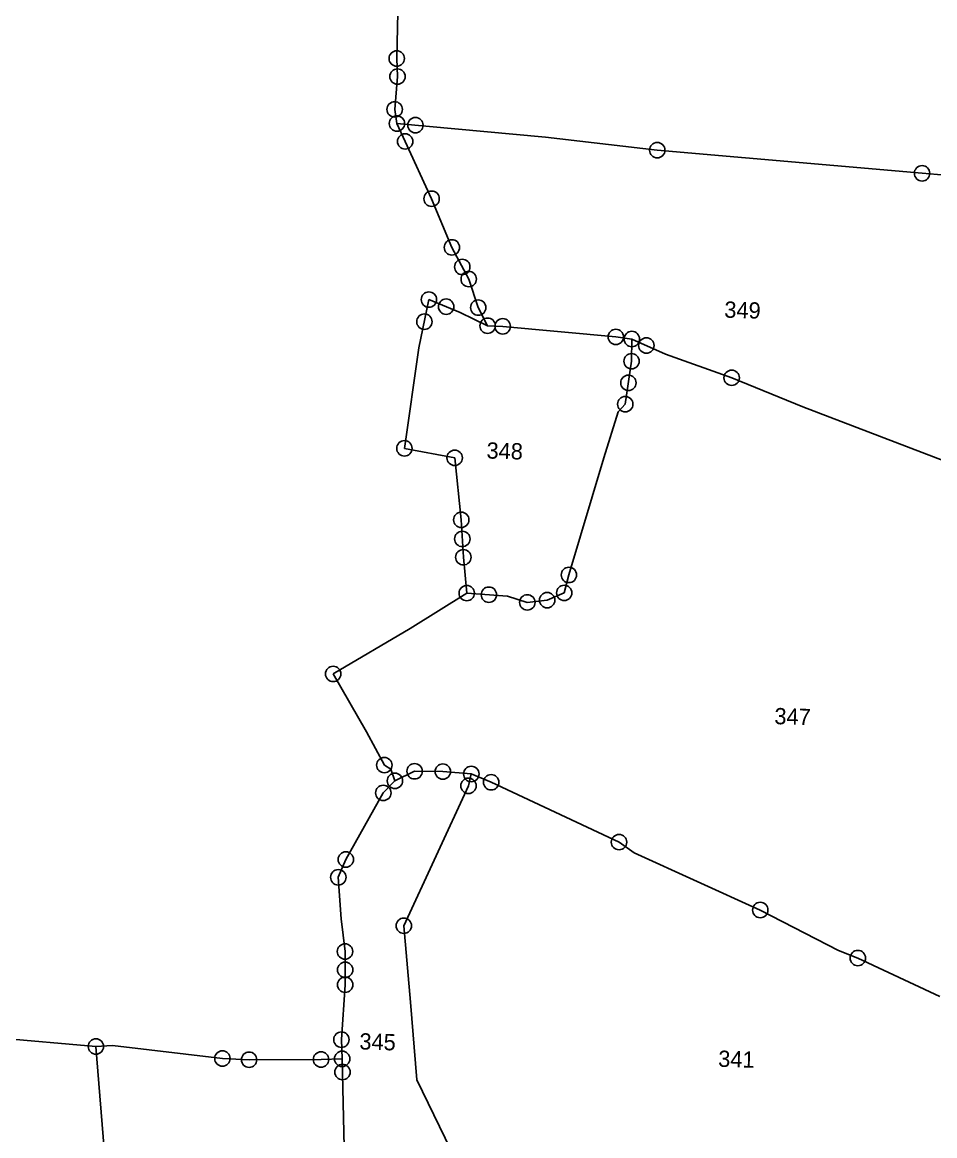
# Model space of a CAD drawing. Header units: metres. Extents: x 289133 to 292218, y 2093453 to 2100632.
# Drawn here: x 289786 to 290321, y 2095511 to 2096164 of the extents above; entities that cross this region are included whole.
import ezdxf
from ezdxf.enums import TextEntityAlignment as Align

# ---------------------------------------------------------------- set-up
doc = ezdxf.new("R2010")
doc.units = ezdxf.units.M
doc.header["$MEASUREMENT"] = 0
for name, color, linetype in [('POLY_PARCEL', 6, 'Continuous'), ('POLY_WATER', 4, 'Continuous'), ('TEXT_PARCEL', 7, 'Continuous')]:
    doc.layers.add(name, color=color, linetype=linetype)
doc.styles.add('TEXT_MAP', font='', dxfattribs={"height": 1.8})
doc.styles.get('TEXT_MAP').set_extended_font_data('Kruti Dev 050')

msp = doc.modelspace()

# ---------------------------------------------------------------- linework, layer by layer
for centre in [(290005.57, 2096142.39), (290006.03, 2096131.8), (290004.37, 2096112.55), (290005.7, 2096104.31), (290016.53, 2096103.31), (290010.52, 2096093.79), (290158.09, 2096088.68), (290313.13, 2096075.12), (290026, 2096060.25), (290037.87, 2096031.74), (290043.95, 2096020.27), (290047.72, 2096013.17), (290024.43, 2096001.14), (290034.5, 2095997), (290053.29, 2095996.46), (290021.77, 2095988.21), (290058.76, 2095985.85), (290067.61, 2095985.48), (290133.87, 2095979.3), (290143.22, 2095978.05), (290151.72, 2095974.25), (290143.05, 2095965.05), (290141.2, 2095952.38), (290201.67, 2095955.35), (290139.37, 2095939.9), (290010.08, 2095914.02), (290039.5, 2095908.45), (290043.34, 2095872.16), (290043.97, 2095860.95), (290044.58, 2095850.22), (290106.37, 2095839.85), (290046.56, 2095829.21), (290059.53, 2095828.28), (290103.63, 2095829.34), (290082.03, 2095823.77), (290093.62, 2095825.09), (289968.37, 2095781.88), (289998.33, 2095728.46), (290016.02, 2095724.84), (290032.55, 2095724.68), (290049.23, 2095723.26), (290004.52, 2095719.27), (290047.57, 2095716.3), (290060.85, 2095718.4), (289997.71, 2095712.18), (290135.72, 2095683.35), (289975.79, 2095673.18), (289971.37, 2095662.73), (290218.42, 2095643.58), (290009.74, 2095634.36), (289975.3, 2095619.3), (290275.54, 2095615.45), (289975.36, 2095608.55), (289975.41, 2095599.81), (289973.19, 2095567.64), (289829.45, 2095563.63), (289903.53, 2095556.6), (289919.15, 2095555.87), (289961.27, 2095555.99), (289973.65, 2095556.38), (289973.82, 2095548.66)]:
    msp.add_circle(centre, 4.51)
at = {"layer": 'POLY_PARCEL'}
for p, q in [((290005.57, 2096142.39), (290007.9, 2096241.75)), ((290006.03, 2096131.8), (290005.57, 2096142.39)), ((290004.37, 2096112.55), (290006.03, 2096131.8)), ((290005.7, 2096104.31), (290004.37, 2096112.55)), ((290005.7, 2096104.31), (290010.52, 2096093.79)), ((290092.73, 2096096.28), (290005.7, 2096104.31)), ((290010.52, 2096093.79), (290026, 2096060.25)), ((290158.09, 2096088.68), (290092.73, 2096096.28)), ((290313.13, 2096075.12), (290158.09, 2096088.68)), ((290390.61, 2096068.66), (290313.13, 2096075.12)), ((290026, 2096060.25), (290037.87, 2096031.74)), ((290037.87, 2096031.74), (290047.72, 2096013.17)), ((290047.72, 2096013.17), (290053.29, 2095996.46)), ((290024.43, 2096001.14), (290018.61, 2095972.9)), ((290042.76, 2095993.6), (290024.43, 2096001.14)), ((290053.29, 2095996.46), (290058.76, 2095985.85)), ((290058.76, 2095985.85), (290042.76, 2095993.6)), ((290067.61, 2095985.48), (290058.76, 2095985.85)), ((290133.87, 2095979.3), (290067.61, 2095985.48)), ((290143.22, 2095978.05), (290133.87, 2095979.3)), ((290143.05, 2095965.05), (290143.22, 2095978.05)), ((290143.22, 2095978.05), (290162.93, 2095969.24)), ((290018.61, 2095972.9), (290010.08, 2095914.02)), ((290162.93, 2095969.24), (290201.67, 2095955.35)), ((290139.37, 2095939.9), (290143.05, 2095965.05)), ((290201.67, 2095955.35), (290243.25, 2095938.32)), ((290126.83, 2095908.52), (290135.14, 2095935.46)), ((290135.14, 2095935.46), (290139.37, 2095939.9)), ((290243.25, 2095938.32), (290346.73, 2095898.72)), ((290010.08, 2095914.02), (290039.5, 2095908.45)), ((290039.5, 2095908.45), (290043.34, 2095872.16)), ((290106.37, 2095839.85), (290126.83, 2095908.52)), ((290043.34, 2095872.16), (290044.58, 2095850.22)), ((290044.58, 2095850.22), (290046.56, 2095829.21)), ((290103.63, 2095829.34), (290106.37, 2095839.85)), ((290046.56, 2095829.21), (290013.44, 2095808.5)), ((290046.56, 2095829.21), (290070.35, 2095827.5)), ((290070.35, 2095827.5), (290082.03, 2095823.77)), ((290082.03, 2095823.77), (290093.62, 2095825.09)), ((290093.62, 2095825.09), (290103.63, 2095829.34)), ((290013.44, 2095808.5), (289968.37, 2095781.88)), ((289968.37, 2095781.88), (289987.8, 2095748.02)), ((289987.8, 2095748.02), (289998.33, 2095728.46)), ((289998.33, 2095728.46), (290002.21, 2095726)), ((290002.21, 2095726), (290004.52, 2095719.27)), ((290004.52, 2095719.27), (290016.02, 2095724.84)), ((290016.02, 2095724.84), (290032.55, 2095724.68)), ((290032.55, 2095724.68), (290049.23, 2095723.26)), ((290049.23, 2095723.26), (290047.57, 2095716.3)), ((290060.85, 2095718.4), (290049.23, 2095723.26)), ((290004.52, 2095719.27), (289997.71, 2095712.18)), ((290047.57, 2095716.3), (290009.74, 2095634.36)), ((290135.72, 2095683.35), (290060.85, 2095718.4)), ((289997.71, 2095712.18), (289975.79, 2095673.18)), ((290144.5, 2095677.03), (290135.72, 2095683.35)), ((290218.42, 2095643.58), (290144.5, 2095677.03)), ((289975.79, 2095673.18), (289971.37, 2095662.73)), ((289971.37, 2095662.73), (289973.01, 2095638.38)), ((290264.12, 2095619.77), (290218.42, 2095643.58)), ((289973.01, 2095638.38), (289975.3, 2095619.3)), ((290009.74, 2095634.36), (290013.63, 2095589.6)), ((289975.3, 2095619.3), (289975.41, 2095599.81)), ((290275.54, 2095615.45), (290264.12, 2095619.77)), ((290323.44, 2095592.88), (290275.54, 2095615.45)), ((289975.41, 2095599.81), (289973.19, 2095567.64)), ((290013.63, 2095589.6), (290017.25, 2095544.02)), ((289839.18, 2095564.28), (289829.45, 2095563.63)), ((289903.53, 2095556.6), (289839.18, 2095564.28)), ((289973.19, 2095567.64), (289973.65, 2095556.38)), ((289919.15, 2095555.87), (289903.53, 2095556.6)), ((289961.27, 2095555.99), (289919.15, 2095555.87)), ((289973.65, 2095556.38), (289961.27, 2095555.99)), ((289973.65, 2095556.38), (289974.81, 2095504.59)), ((290017.25, 2095544.02), (290040.77, 2095496.13))]:
    msp.add_line(p, q, dxfattribs=at)
at = {"layer": 'POLY_WATER'}
for p, q in [((289829.45, 2095563.63), (289768.24, 2095569.07)), ((289838.62, 2095450.73), (289829.45, 2095563.63))]:
    msp.add_line(p, q, dxfattribs=at)

# ---------------------------------------------------------------- texts
at = {"layer": 'TEXT_PARCEL', "style": 'TEXT_MAP'}
for s, p in [('349', (290208.03, 2095995.03)), ('348', (290068.81, 2095912.51)), ('347', (290237.33, 2095756.91)), ('345', (289994.38, 2095566.38)), ('341', (290204.46, 2095556.21))]:
    msp.add_text(s, height=9.531, rotation=358.1979, dxfattribs=at).set_placement(p, align=Align.MIDDLE)

doc.saveas('drawing.dxf')
